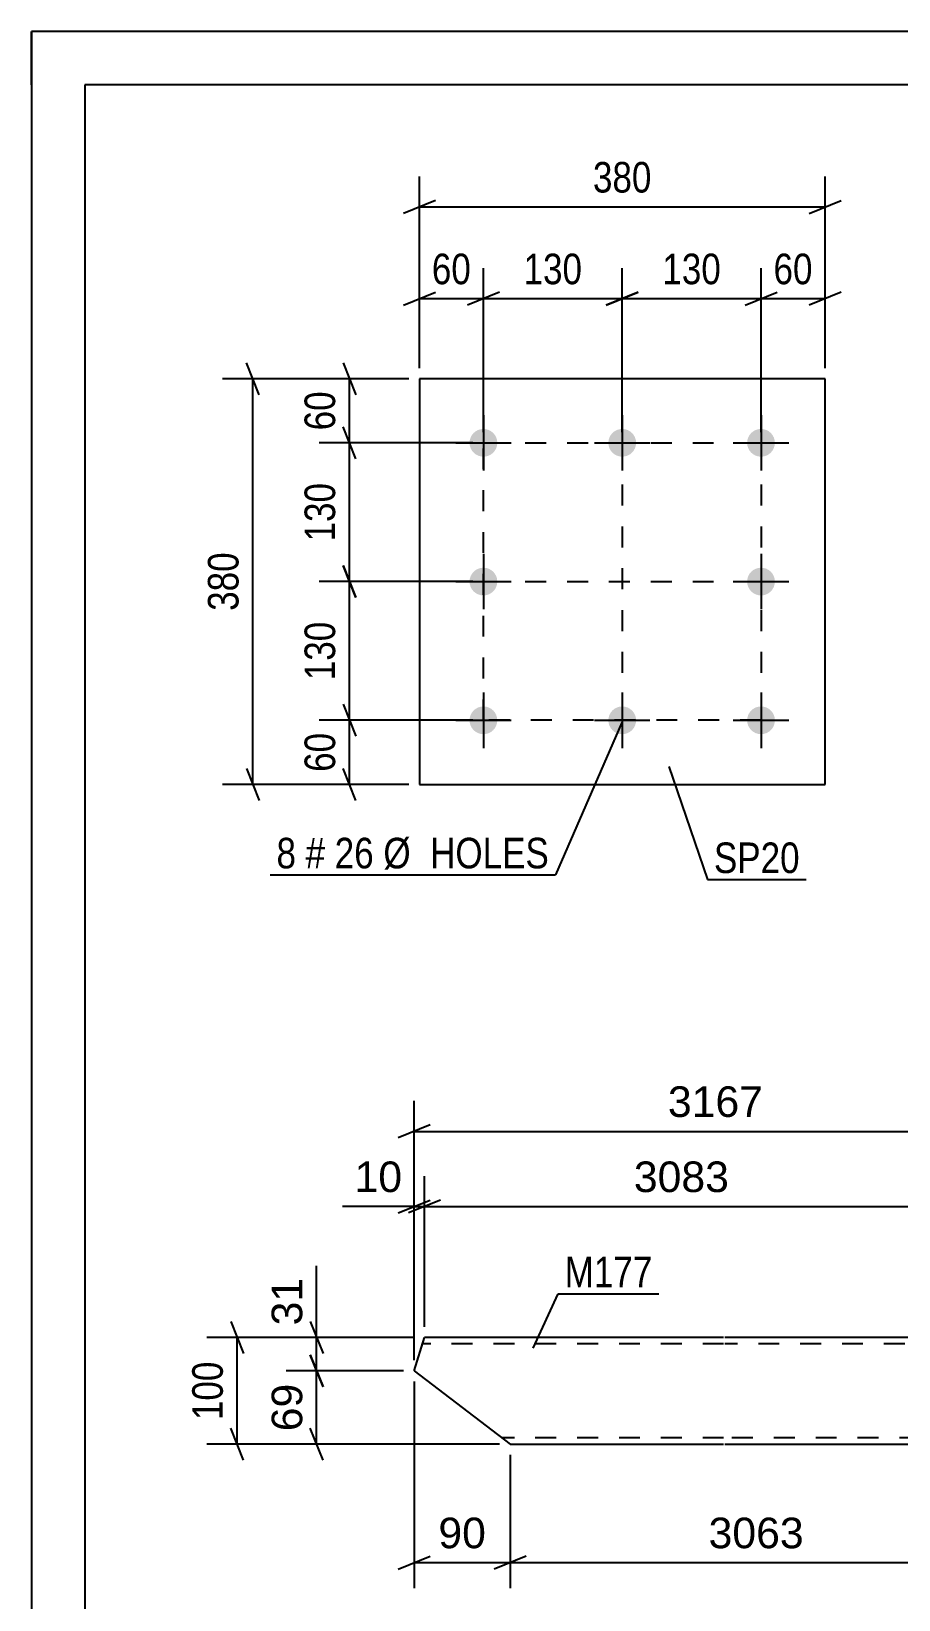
# Model space of a CAD drawing. Header units: millimetres. Extents: x 0 to 420, y 0 to 297.
# Drawn here: x 0 to 81.2, y 150.1 to 297 of the extents above; entities that cross this region are included whole.
import ezdxf

# ---------------------------------------------------------------- set-up
doc = ezdxf.new("R2010")
doc.units = ezdxf.units.MM
doc.linetypes.add('DXK_LINE_DOT2', pattern=[3.9198, 1.9599, -1.9599])
doc.styles.add('Arial', font='ARIAL.TTF', dxfattribs={"height": 0.2})
doc.styles.add('Arial Narrow', font='ARIALN.TTF', dxfattribs={"height": 0.2})

# ---------------------------------------------------------------- blocks, each defined once
blk = doc.blocks.new('Unknown-203761386-1135 - 13400')
at = {"color": 5, "linetype": 'Continuous'}
for p, q in [((420, 297), (0, 297)), ((0, 297), (0, 0)), ((0, 292), (0, 297)), ((415, 292), (5, 292)), ((5, 292), (5, 5))]:
    blk.add_line(p, q, dxfattribs=at)
blk = doc.blocks.new('Bolt-203761386-7172 - 7138')
at = {"linetype": 'Continuous'}
for points in [[(42.34, 259.75, -1), (42.34, 257.15, -1)], [(55.34, 259.75, -1), (55.34, 257.15, -1)], [(68.34, 259.75, -1), (68.34, 257.15, -1)], [(42.34, 246.75, -1), (42.34, 244.15, -1)], [(68.34, 246.75, -1), (68.34, 244.15, -1)], [(42.34, 233.75, -1), (42.34, 231.15, -1)], [(55.34, 233.75, -1), (55.34, 231.15, -1)], [(68.34, 233.75, -1), (68.34, 231.15, -1)]]:
    blk.add_hatch(color=1, dxfattribs=at).paths.add_polyline_path(points)
at = {"color": 1, "linetype": 'Continuous'}
for p, q in [((42.34, 261.05), (42.34, 255.85)), ((55.34, 261.05), (55.34, 255.85)), ((68.34, 261.05), (68.34, 255.85)), ((39.74, 258.45), (44.94, 258.45)), ((52.74, 258.45), (57.94, 258.45)), ((65.74, 258.45), (70.94, 258.45)), ((42.34, 248.05), (42.34, 242.85)), ((68.34, 248.05), (68.34, 242.85)), ((39.74, 245.45), (44.94, 245.45)), ((65.74, 245.45), (70.94, 245.45)), ((42.34, 235.05), (42.34, 229.85)), ((55.34, 235.05), (55.34, 229.85)), ((68.34, 235.05), (68.34, 229.85)), ((39.74, 232.45), (44.94, 232.45)), ((52.74, 232.45), (57.94, 232.45)), ((65.74, 232.45), (70.94, 232.45))]:
    blk.add_line(p, q, dxfattribs=at)
blk = doc.blocks.new('Part-203761386-7177 - 7138')
at = {"color": 2, "linetype": 'Continuous'}
for p, q in [((36.34, 264.45), (36.34, 226.45)), ((74.34, 264.45), (36.34, 264.45)), ((74.34, 226.45), (74.34, 264.45)), ((36.34, 226.45), (74.34, 226.45))]:
    blk.add_line(p, q, dxfattribs=at)
blk = doc.blocks.new('Part-203761386-7997 - 7991')
at = {"color": 2, "linetype": 'Continuous'}
for p, q in [((35.84, 171.49), (36.83, 174.63)), ((64.84, 174.63), (36.83, 174.63)), ((84.94, 174.63), (64.94, 174.63)), ((92.28, 169.04), (84.94, 174.63)), ((35.84, 171.49), (44.84, 164.63)), ((90.91, 164.63), (92.28, 169.04)), ((44.84, 164.63), (64.84, 164.63)), ((64.94, 164.63), (90.91, 164.63))]:
    blk.add_line(p, q, dxfattribs=at)
at = {"color": 7, "linetype": 'DXK_LINE_DOT2'}
for p, q in [((64.84, 174.03), (36.64, 174.03)), ((85.73, 174.03), (64.94, 174.03)), ((64.84, 165.23), (44.05, 165.23)), ((91.1, 165.23), (64.94, 165.23))]:
    blk.add_line(p, q, dxfattribs=at)
blk = doc.blocks.new('Rectangle-203761386-7264 - 7138')
at = {"color": 1, "linetype": 'DXK_LINE_DOT2'}
blk.add_lwpolyline([(42.34, 258.45), (68.34, 258.45), (68.34, 232.45), (42.34, 232.45), (42.34, 258.45)], close=True, dxfattribs=at)
blk = doc.blocks.new('Line-203761386-7257 - 7138')
at = {"color": 1, "linetype": 'DXK_LINE_DOT2'}
blk.add_line((55.34, 258.45), (55.34, 232.45), dxfattribs=at)
blk = doc.blocks.new('Line-203761386-7250 - 7138')
at = {"color": 1, "linetype": 'DXK_LINE_DOT2'}
blk.add_line((42.34, 245.45), (68.34, 245.45), dxfattribs=at)
blk = doc.blocks.new('StraightDimension-203761386-7190 - 7138')
at = {"color": 7, "linetype": 'Continuous'}
for p, q in [((55.34, 259.45), (55.34, 274.81)), ((68.34, 259.45), (68.34, 274.81)), ((56.84, 272.56), (53.84, 271.36)), ((55.34, 271.96), (68.34, 271.96)), ((66.84, 271.36), (69.84, 272.56))]:
    blk.add_line(p, q, dxfattribs=at)
at = {"color": 0}
blk.add_wipeout([(65.18, 272.71), (65.18, 276.91), (58.5, 276.91), (58.5, 272.71)], dxfattribs=at)
at = {"color": 3, "style": 'Arial Narrow'}
blk.add_text('130', height=2.863, dxfattribs=at).set_placement((59.1, 273.31))
blk = doc.blocks.new('StraightDimension-203761386-7179 - 7138')
at = {"color": 7, "linetype": 'Continuous'}
for p, q in [((36.34, 265.45), (36.34, 283.4)), ((74.34, 265.45), (74.34, 283.4)), ((37.84, 281.15), (34.84, 279.95)), ((72.84, 279.95), (75.84, 281.15)), ((36.34, 280.55), (74.34, 280.55))]:
    blk.add_line(p, q, dxfattribs=at)
at = {"color": 0}
blk.add_wipeout([(58.68, 281.3), (58.68, 285.5), (52, 285.5), (52, 281.3)], dxfattribs=at)
at = {"color": 3, "style": 'Arial Narrow'}
blk.add_text('380', height=2.863, dxfattribs=at).set_placement((52.6, 281.9))
blk = doc.blocks.new('StraightDimension-203761386-7192 - 7138')
at = {"color": 7, "linetype": 'Continuous'}
for p, q in [((42.34, 259.45), (42.34, 274.81)), ((55.34, 259.45), (55.34, 274.81)), ((43.84, 272.56), (40.84, 271.36)), ((42.34, 271.96), (55.34, 271.96)), ((53.84, 271.36), (56.84, 272.56))]:
    blk.add_line(p, q, dxfattribs=at)
at = {"color": 0}
blk.add_wipeout([(52.18, 272.71), (52.18, 276.91), (45.5, 276.91), (45.5, 272.71)], dxfattribs=at)
at = {"color": 3, "style": 'Arial Narrow'}
blk.add_text('130', height=2.863, dxfattribs=at).set_placement((46.1, 273.31))
blk = doc.blocks.new('StraightDimension-203761386-7194 - 7138')
at = {"color": 7, "linetype": 'Continuous'}
for p, q in [((36.34, 265.45), (36.34, 274.81)), ((42.34, 259.45), (42.34, 274.81)), ((34.84, 271.36), (37.84, 272.56)), ((36.34, 271.96), (42.34, 271.96)), ((43.84, 272.56), (40.84, 271.36))]:
    blk.add_line(p, q, dxfattribs=at)
at = {"color": 0}
blk.add_wipeout([(41.77, 272.71), (41.77, 276.91), (36.91, 276.91), (36.91, 272.71)], dxfattribs=at)
at = {"color": 3, "style": 'Arial Narrow'}
blk.add_text('60', height=2.863, dxfattribs=at).set_placement((37.51, 273.31))
blk = doc.blocks.new('StraightDimension-203761386-7204 - 7138')
at = {"color": 7, "linetype": 'Continuous'}
for p, q in [((68.34, 259.45), (68.34, 274.81)), ((74.34, 265.45), (74.34, 274.81)), ((66.84, 271.36), (69.84, 272.56)), ((68.34, 271.96), (74.34, 271.96)), ((75.84, 272.56), (72.84, 271.36))]:
    blk.add_line(p, q, dxfattribs=at)
at = {"color": 0}
blk.add_wipeout([(73.77, 272.71), (73.77, 276.91), (68.91, 276.91), (68.91, 272.71)], dxfattribs=at)
at = {"color": 3, "style": 'Arial Narrow'}
blk.add_text('60', height=2.863, dxfattribs=at).set_placement((69.51, 273.31))
blk = doc.blocks.new('StraightDimension-203761386-7215 - 7138')
at = {"color": 7, "linetype": 'Continuous'}
for p, q in [((21.35, 262.95), (20.15, 265.95)), ((35.34, 264.45), (17.9, 264.45)), ((20.75, 226.45), (20.75, 264.45)), ((20.15, 227.95), (21.35, 224.95)), ((35.34, 226.45), (17.9, 226.45))]:
    blk.add_line(p, q, dxfattribs=at)
at = {"color": 0}
blk.add_wipeout([(20, 248.79), (15.8, 248.79), (15.8, 242.11), (20, 242.11)], dxfattribs=at)
at = {"color": 3, "style": 'Arial Narrow'}
blk.add_text('380', height=2.863, rotation=90.0002, dxfattribs=at).set_placement((19.4, 242.71))
blk = doc.blocks.new('StraightDimension-203761386-7226 - 7138')
at = {"color": 7, "linetype": 'Continuous'}
for p, q in [((30.4, 256.95), (29.2, 259.95)), ((41.34, 258.45), (26.95, 258.45)), ((29.8, 245.45), (29.8, 258.45)), ((29.2, 246.95), (30.4, 243.95)), ((41.34, 245.45), (26.95, 245.45))]:
    blk.add_line(p, q, dxfattribs=at)
at = {"color": 0}
blk.add_wipeout([(29.05, 255.29), (24.85, 255.29), (24.85, 248.61), (29.05, 248.61)], dxfattribs=at)
at = {"color": 3, "style": 'Arial Narrow'}
blk.add_text('130', height=2.863, rotation=90.0002, dxfattribs=at).set_placement((28.45, 249.21))
blk = doc.blocks.new('StraightDimension-203761386-7228 - 7138')
at = {"color": 7, "linetype": 'Continuous'}
for p, q in [((30.4, 243.95), (29.2, 246.95)), ((41.34, 245.45), (26.95, 245.45)), ((29.8, 232.45), (29.8, 245.45)), ((29.2, 233.95), (30.4, 230.95)), ((41.34, 232.45), (26.95, 232.45))]:
    blk.add_line(p, q, dxfattribs=at)
at = {"color": 0}
blk.add_wipeout([(29.05, 242.29), (24.85, 242.29), (24.85, 235.61), (29.05, 235.61)], dxfattribs=at)
at = {"color": 3, "style": 'Arial Narrow'}
blk.add_text('130', height=2.863, rotation=90.0002, dxfattribs=at).set_placement((28.45, 236.21))
blk = doc.blocks.new('StraightDimension-203761386-7230 - 7138')
at = {"color": 7, "linetype": 'Continuous'}
for p, q in [((29.2, 233.95), (30.4, 230.95)), ((41.34, 232.45), (26.95, 232.45)), ((29.8, 226.45), (29.8, 232.45)), ((30.4, 224.95), (29.2, 227.95)), ((35.34, 226.45), (26.95, 226.45))]:
    blk.add_line(p, q, dxfattribs=at)
at = {"color": 0}
blk.add_wipeout([(29.05, 231.88), (24.85, 231.88), (24.85, 227.02), (29.05, 227.02)], dxfattribs=at)
at = {"color": 3, "style": 'Arial Narrow'}
blk.add_text('60', height=2.863, rotation=90.0002, dxfattribs=at).set_placement((28.45, 227.62))
blk = doc.blocks.new('StraightDimension-203761386-7240 - 7138')
at = {"color": 7, "linetype": 'Continuous'}
for p, q in [((29.2, 265.95), (30.4, 262.95)), ((35.34, 264.45), (26.95, 264.45)), ((29.8, 258.45), (29.8, 264.45)), ((30.4, 256.95), (29.2, 259.95)), ((41.34, 258.45), (26.95, 258.45))]:
    blk.add_line(p, q, dxfattribs=at)
at = {"color": 0}
blk.add_wipeout([(29.05, 263.88), (24.85, 263.88), (24.85, 259.02), (29.05, 259.02)], dxfattribs=at)
at = {"color": 3, "style": 'Arial Narrow'}
blk.add_text('60', height=2.863, rotation=90.0002, dxfattribs=at).set_placement((28.45, 259.62))
blk = doc.blocks.new('StraightDimension-203761386-8017 - 7991')
at = {"color": 7, "linetype": 'Continuous'}
for p, q in [((44.84, 163.63), (44.84, 151.13)), ((90.91, 163.63), (90.91, 151.13)), ((46.34, 154.13), (43.34, 152.93)), ((44.84, 153.53), (90.91, 153.53)), ((89.41, 152.93), (92.41, 154.13))]:
    blk.add_line(p, q, dxfattribs=at)
at = {"color": 0}
blk.add_wipeout([(72.92, 154.28), (72.92, 158.48), (62.83, 158.48), (62.83, 154.28)], dxfattribs=at)
at = {"color": 3, "style": 'Arial'}
blk.add_text('3063', height=2.865, dxfattribs=at).set_placement((63.43, 154.88))
blk = doc.blocks.new('StraightDimension-203761386-8088 - 7991')
at = {"color": 7, "linetype": 'Continuous'}
for p, q in [((36.83, 175.63), (36.83, 189.75)), ((84.94, 175.63), (84.94, 189.75)), ((38.33, 187.5), (35.33, 186.3)), ((36.83, 186.9), (84.94, 186.9)), ((83.44, 186.3), (86.44, 187.5))]:
    blk.add_line(p, q, dxfattribs=at)
at = {"color": 0}
blk.add_wipeout([(65.93, 187.65), (65.93, 191.85), (55.83, 191.85), (55.83, 187.65)], dxfattribs=at)
at = {"color": 3, "style": 'Arial'}
blk.add_text('3083', height=2.865, dxfattribs=at).set_placement((56.43, 188.25))
blk = doc.blocks.new('StraightDimension-203761386-8042 - 7991')
at = {"color": 7, "linetype": 'Continuous'}
for p, q in [((35.84, 170.49), (35.84, 151.13)), ((44.84, 163.63), (44.84, 151.13)), ((34.34, 152.93), (37.34, 154.13)), ((35.84, 153.53), (44.84, 153.53)), ((46.34, 154.13), (43.34, 152.93))]:
    blk.add_line(p, q, dxfattribs=at)
at = {"color": 0}
blk.add_wipeout([(43.17, 154.28), (43.17, 158.48), (37.52, 158.48), (37.52, 154.28)], dxfattribs=at)
at = {"color": 3, "style": 'Arial'}
blk.add_text('90', height=2.865, dxfattribs=at).set_placement((38.12, 154.88))
blk = doc.blocks.new('StraightDimension-203761386-8060 - 7991')
at = {"color": 7, "linetype": 'Continuous'}
for p, q in [((35.84, 172.49), (35.84, 196.79)), ((92.28, 170.04), (92.28, 196.79)), ((37.34, 194.54), (34.34, 193.34)), ((90.78, 193.34), (93.78, 194.54)), ((35.84, 193.94), (92.28, 193.94))]:
    blk.add_line(p, q, dxfattribs=at)
at = {"color": 0}
blk.add_wipeout([(69.11, 194.69), (69.11, 198.89), (59.02, 198.89), (59.02, 194.69)], dxfattribs=at)
at = {"color": 3, "style": 'Arial'}
blk.add_text('3167', height=2.865, dxfattribs=at).set_placement((59.62, 195.29))
blk = doc.blocks.new('StraightDimension-203761386-8071 - 7991')
at = {"color": 7, "linetype": 'Continuous'}
for p, q in [((35.84, 172.49), (35.84, 189.75)), ((36.83, 175.63), (36.83, 189.75)), ((35.84, 186.9), (29.15, 186.9)), ((35.84, 186.9), (29.15, 186.9)), ((34.34, 186.3), (37.34, 187.5)), ((38.33, 187.5), (35.33, 186.3)), ((35.84, 186.9), (36.83, 186.9))]:
    blk.add_line(p, q, dxfattribs=at)
at = {"color": 0}
blk.add_wipeout([(35.32, 187.65), (35.32, 191.85), (29.67, 191.85), (29.67, 187.65)], dxfattribs=at)
at = {"color": 3, "style": 'Arial'}
blk.add_text('10', height=2.865, dxfattribs=at).set_placement((30.27, 188.25))
blk = doc.blocks.new('StraightDimension-203761386-8179 - 7991')
at = {"color": 7, "linetype": 'Continuous'}
for p, q in [((26.72, 174.63), (26.72, 181.33)), ((26.72, 174.63), (26.72, 181.33)), ((26.12, 176.13), (27.32, 173.13)), ((35.83, 174.63), (23.87, 174.63)), ((26.72, 171.49), (26.72, 174.63)), ((27.32, 169.99), (26.12, 172.99)), ((34.84, 171.49), (23.87, 171.49))]:
    blk.add_line(p, q, dxfattribs=at)
at = {"color": 0}
blk.add_wipeout([(25.97, 180.81), (21.77, 180.81), (21.77, 175.16), (25.97, 175.16)], dxfattribs=at)
at = {"color": 3, "style": 'Arial'}
blk.add_text('31', height=2.865, rotation=90.0002, dxfattribs=at).set_placement((25.37, 175.76))
blk = doc.blocks.new('StraightDimension-203761386-8203 - 7991')
at = {"color": 7, "linetype": 'Continuous'}
for p, q in [((26.12, 172.99), (27.32, 169.99)), ((34.84, 171.49), (23.87, 171.49)), ((26.72, 164.63), (26.72, 171.49)), ((27.32, 163.13), (26.12, 166.13)), ((43.84, 164.63), (23.87, 164.63))]:
    blk.add_line(p, q, dxfattribs=at)
at = {"color": 0}
blk.add_wipeout([(25.97, 170.88), (21.77, 170.88), (21.77, 165.24), (25.97, 165.24)], dxfattribs=at)
at = {"color": 3, "style": 'Arial'}
blk.add_text('69', height=2.865, rotation=90.0002, dxfattribs=at).set_placement((25.37, 165.84))
blk = doc.blocks.new('StraightDimension-203761386-8228 - 7991')
at = {"color": 7, "linetype": 'Continuous'}
for p, q in [((18.68, 176.13), (19.88, 173.13)), ((35.83, 174.63), (16.43, 174.63)), ((19.28, 164.63), (19.28, 174.63)), ((19.88, 163.13), (18.68, 166.13)), ((43.84, 164.63), (16.43, 164.63))]:
    blk.add_line(p, q, dxfattribs=at)
at = {"color": 0}
blk.add_wipeout([(18.53, 172.98), (14.33, 172.98), (14.33, 166.29), (18.53, 166.29)], dxfattribs=at)
at = {"color": 3, "style": 'Arial Narrow'}
blk.add_text('100', height=2.863, rotation=90.0002, dxfattribs=at).set_placement((17.93, 166.89))
blk = doc.blocks.new('Mark-203761386-7168 - 7138')
at = {"color": 0}
for points in [[(24.78, 218.58), (24.78, 221.58), (22.96, 221.58), (22.96, 218.58)], [(27.51, 218.58), (27.51, 221.58), (25.68, 221.58), (25.68, 218.58)], [(32.07, 218.58), (32.07, 221.58), (28.41, 221.58), (28.41, 218.58)], [(48.5, 218.58), (48.5, 221.58), (32.97, 221.58), (32.97, 218.58)]]:
    blk.add_wipeout(points, dxfattribs=at)
for points in [[(24.78, 218.58), (24.78, 221.58), (22.96, 221.58), (22.96, 218.58)], [(27.51, 218.58), (27.51, 221.58), (25.68, 221.58), (25.68, 218.58)], [(32.07, 218.58), (32.07, 221.58), (28.41, 221.58), (28.41, 218.58)], [(48.5, 218.58), (48.5, 221.58), (32.97, 221.58), (32.97, 218.58)]]:
    blk.add_wipeout(points, dxfattribs=at)
at = {"color": 7, "linetype": 'Continuous'}
for p in [(55.29, 232.23), (22.36, 217.98)]:
    blk.add_line(p, (49.1, 217.98), dxfattribs=at)
at = {"color": 3, "style": 'Arial Narrow'}
for s, height, p in [('8', 2.86, (22.96, 218.58)), ('#', 2.86, (25.68, 218.58)), ('26', 2.863, (28.41, 218.58)), ('Ø  HOLES', 2.863, (32.97, 218.58))]:
    blk.add_text(s, height=height, dxfattribs=at).set_placement(p)
blk = doc.blocks.new('Mark-203761386-7173 - 7138')
at = {"color": 0}
blk.add_wipeout([(71.97, 218.14), (71.97, 221.14), (63.93, 221.14), (63.93, 218.14)], dxfattribs=at)
blk.add_wipeout([(71.97, 218.14), (71.97, 221.14), (63.93, 221.14), (63.93, 218.14)], dxfattribs=at)
at = {"color": 30, "linetype": 'Continuous'}
for p, q in [((59.7, 228.12), (63.33, 217.54)), ((63.33, 217.54), (72.57, 217.54))]:
    blk.add_line(p, q, dxfattribs=at)
at = {"color": 3, "style": 'Arial Narrow'}
blk.add_text('SP20', height=2.863, dxfattribs=at).set_placement((63.93, 218.14))
blk = doc.blocks.new('Mark-203761386-7993 - 7991')
at = {"color": 0}
blk.add_wipeout([(58.18, 179.33), (58.18, 182.33), (49.95, 182.33), (49.95, 179.33)], dxfattribs=at)
blk.add_wipeout([(58.18, 179.33), (58.18, 182.33), (49.95, 182.33), (49.95, 179.33)], dxfattribs=at)
at = {"color": 30, "linetype": 'Continuous'}
for p, q in [((47.01, 173.64), (49.35, 178.73)), ((49.35, 178.73), (58.78, 178.73))]:
    blk.add_line(p, q, dxfattribs=at)
at = {"color": 3, "style": 'Arial Narrow'}
blk.add_text('M177', height=2.863, dxfattribs=at).set_placement((49.95, 179.33))

msp = doc.modelspace()

# ---------------------------------------------------------------- block references
for name in ['Unknown-203761386-1135 - 13400', 'Part-203761386-7177 - 7138', 'Bolt-203761386-7172 - 7138', 'Rectangle-203761386-7264 - 7138', 'Line-203761386-7257 - 7138', 'Line-203761386-7250 - 7138', 'Part-203761386-7997 - 7991']:
    msp.add_blockref(name, (0, 0))

# ---------------------------------------------------------------- next in the draw order: block references
for name in ['StraightDimension-203761386-7190 - 7138', 'Mark-203761386-7173 - 7138', 'StraightDimension-203761386-8088 - 7991', 'StraightDimension-203761386-8017 - 7991']:
    msp.add_blockref(name, (0, 0))

# ---------------------------------------------------------------- next in the draw order: block references
for name in ['StraightDimension-203761386-7179 - 7138', 'StraightDimension-203761386-8042 - 7991']:
    msp.add_blockref(name, (0, 0))

# ---------------------------------------------------------------- next in the draw order: block references
for name in ['StraightDimension-203761386-7192 - 7138', 'StraightDimension-203761386-7204 - 7138', 'StraightDimension-203761386-8060 - 7991']:
    msp.add_blockref(name, (0, 0))

# ---------------------------------------------------------------- next in the draw order: block references
for name in ['StraightDimension-203761386-7194 - 7138', 'StraightDimension-203761386-8071 - 7991', 'Mark-203761386-7993 - 7991']:
    msp.add_blockref(name, (0, 0))

# ---------------------------------------------------------------- next in the draw order: block references
for name in ['StraightDimension-203761386-7215 - 7138', 'StraightDimension-203761386-8179 - 7991']:
    msp.add_blockref(name, (0, 0))

# ---------------------------------------------------------------- next in the draw order: block references
for name in ['StraightDimension-203761386-7226 - 7138', 'StraightDimension-203761386-8203 - 7991']:
    msp.add_blockref(name, (0, 0))

# ---------------------------------------------------------------- next in the draw order: block references
for name in ['StraightDimension-203761386-7240 - 7138', 'StraightDimension-203761386-7228 - 7138', 'StraightDimension-203761386-8228 - 7991']:
    msp.add_blockref(name, (0, 0))

# ---------------------------------------------------------------- next in the draw order: block references
msp.add_blockref('StraightDimension-203761386-7230 - 7138', (0, 0))

# ---------------------------------------------------------------- next in the draw order: block references
msp.add_blockref('Mark-203761386-7168 - 7138', (0, 0))

doc.saveas('drawing.dxf')
